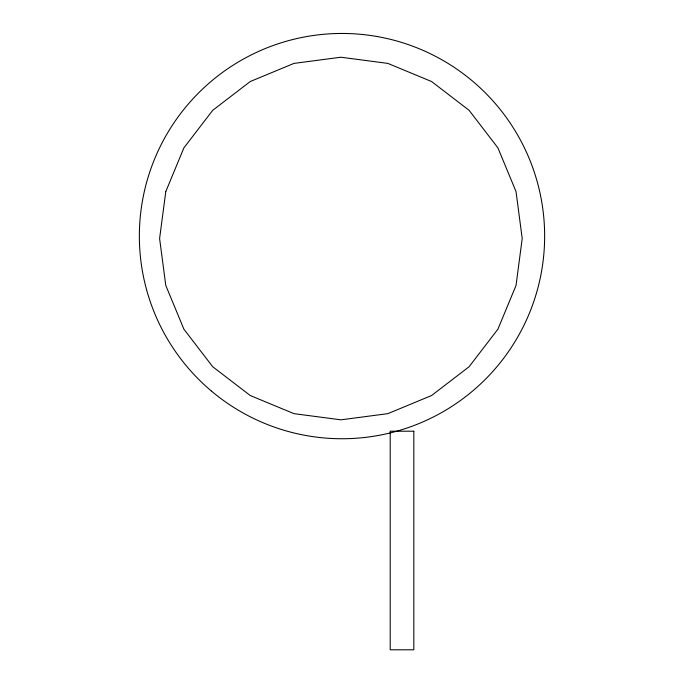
<?xml version="1.0" encoding="UTF-8"?>
<svg xmlns="http://www.w3.org/2000/svg" width="684" height="684" viewBox="0 0 684 684"><rect width="100%" height="100%" fill="white"/><g stroke="black" fill="none" stroke-linecap="round" stroke-linejoin="round"><path stroke-width="1.03" d="M165.785 191.597L159.603 238.528L165.785 285.45L183.893 329.175L212.707 366.727L250.258 395.54L293.983 413.649L340.906 419.831L387.837 413.649L431.561 395.54L469.104 366.727L497.918 329.175L516.035 285.45L522.208 238.528L516.035 191.597L497.918 147.872L469.104 110.321L431.561 81.516L387.837 63.398L340.906 57.225L293.983 63.398L250.258 81.516L212.707 110.321L183.893 147.872L165.785 191.597M413.829 431.211L390.205 431.211L390.205 649.8L413.829 649.8L413.829 431.211M211.553 391.18A202.652 202.652 0 0 0 541.523 271.531A202.652 202.652 0 0 0 272.925 45.589A202.652 202.652 0 0 0 211.553 391.18"/></g></svg>
